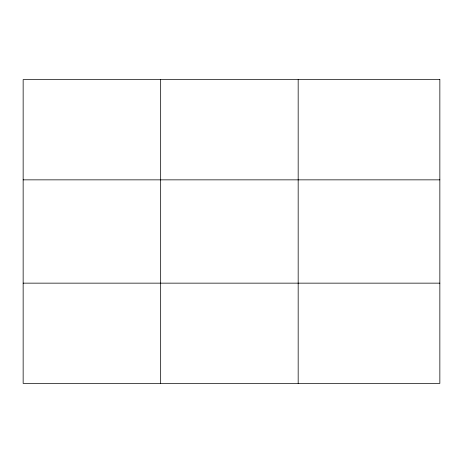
<?xml version="1.0" encoding="UTF-8"?>
<svg xmlns="http://www.w3.org/2000/svg" width="463" height="463" viewBox="0 0 463 463"><rect width="100%" height="100%" fill="white"/><g stroke="black" fill="none" stroke-linecap="round" stroke-linejoin="round"><path stroke-width="0.69" d="M160.661 79.59L160.661 383.41M298.172 79.59L298.172 383.41M23.15 179.852L439.85 179.852M23.15 283.148L439.85 283.148M439.85 79.59L439.85 383.41L23.15 383.41L23.15 79.59L439.85 79.59"/></g></svg>
